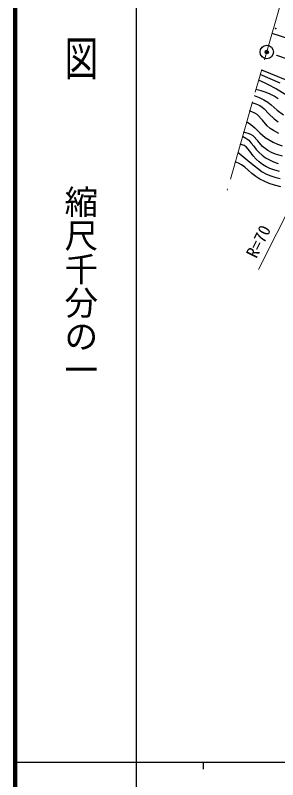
# Model space of a CAD drawing. Units: millimetres, scale not verified. Extents: x 40000 to 680000, y 20000 to 380000.
# Drawn here: x 40000 to 79112, y 202409 to 316304 of the extents above; entities that cross this region are included whole.
import ezdxf
from ezdxf.enums import TextEntityAlignment as Align

# ---------------------------------------------------------------- set-up
doc = ezdxf.new("R2010")
doc.units = ezdxf.units.MM
doc.header["$LTSCALE"] = 1000
doc.header["$PDMODE"] = 32
doc.header["$PDSIZE"] = 500
doc.linetypes.add('CHAIN', pattern=[18.5, 12, -1.5, 3.5, -1.5])
for name, color, linetype, lineweight in [('M-BGD', 7, 'Continuous', 25), ('M-BMK', 2, 'CHAIN', 13), ('M-BMK-SRVR', 3, 'Continuous', 25), ('M-STR-HTXT', 7, 'Continuous', 13), ('M-TTL', 2, 'Continuous', 140), ('M-TTL-BAND', 7, 'Continuous', 25)]:
    doc.layers.add(name, color=color, linetype=linetype, lineweight=lineweight)
doc.layers.add('M-OTRS', color=6, linetype='Continuous')
doc.styles.add('@ＭＳ ゴシック', font='')
doc.styles.add('ＭＳ ゴシック', font='')
doc.styles.get('@ＭＳ ゴシック').set_extended_font_data('@MS Gothic')
doc.styles.get('ＭＳ ゴシック').set_extended_font_data('MS Gothic')

msp = doc.modelspace()

# ---------------------------------------------------------------- linework, layer by layer
at = {"layer": 'M-BGD'}
for p, q in [((78230, 313623), (81181, 312680)), ((76675, 308186), (84313, 305063)), ((76242, 306675), (77600, 306043)), ((79496, 306191), (76474, 307483)), ((76634, 305048), (75841, 305271)), ((77600, 306043), (78931, 305356)), ((78931, 305356), (80331, 304494)), ((75579, 304358), (76335, 304060)), ((77411, 304796), (76634, 305048)), ((78010, 304554), (77411, 304796)), ((78579, 304258), (78010, 304554)), ((79174, 303851), (78579, 304258)), ((75276, 303298), (75830, 303134)), ((75830, 303134), (76361, 302914)), ((76335, 304060), (77067, 303707)), ((77067, 303707), (77616, 303354)), ((77616, 303354), (78141, 302943)), ((75093, 301992), (74921, 302057)), ((75254, 301929), (75093, 301992)), ((75684, 301737), (75254, 301929)), ((76361, 302914), (76732, 302675)), ((76732, 302675), (77070, 302385)), ((77070, 302385), (77799, 301623)), ((78141, 302943), (79031, 302175)), ((79031, 302175), (79961, 301452)), ((76069, 301501), (75684, 301737)), ((76833, 300684), (76069, 301501)), ((77564, 299812), (76833, 300684)), ((77799, 301623), (78573, 300900)), ((78573, 300900), (79181, 300446)), ((74479, 300497), (75109, 300044)), ((75109, 300044), (75708, 299538)), ((77993, 299445), (77564, 299812)), ((74368, 298801), (74028, 298898)), ((74700, 298695), (74368, 298801)), ((75099, 298533), (74700, 298695)), ((75460, 298321), (75099, 298533)), ((75708, 299538), (76458, 298805)), ((76458, 298805), (77251, 298115)), ((78460, 299125), (77993, 299445)), ((79290, 298668), (78460, 299125)), ((73857, 298289), (74345, 298006)), ((74345, 298006), (74791, 297676)), ((74791, 297676), (75177, 297268)), ((75177, 297268), (75529, 296807)), ((76156, 297575), (75460, 298321)), ((76822, 296767), (76156, 297575)), ((77251, 298115), (77817, 297728)), ((77817, 297728), (78418, 297391)), ((78418, 297391), (79075, 297091)), ((73661, 297066), (73524, 297109)), ((73798, 297021), (73661, 297066)), ((74133, 296886), (73798, 297021)), ((74432, 296702), (74133, 296886)), ((74971, 296052), (74432, 296702)), ((75529, 296807), (75914, 296301)), ((75914, 296301), (76344, 295836)), ((77217, 296433), (76822, 296767)), ((77643, 296152), (77217, 296433)), ((78210, 295862), (77643, 296152)), ((79075, 297091), (79764, 296844)), ((73180, 295891), (74967, 294405)), ((75478, 295345), (74971, 296052)), ((75892, 294877), (75478, 295345)), ((76344, 295836), (76800, 295439)), ((76800, 295439), (77303, 295082)), ((77303, 295082), (77885, 294747)), ((78800, 295628), (78210, 295862)), ((79846, 295317), (78800, 295628)), ((73271, 294284), (72783, 294483)), ((73724, 294047), (73271, 294284)), ((74235, 293671), (73724, 294047)), ((74967, 294405), (76796, 292961)), ((76336, 294463), (75892, 294877)), ((76823, 294092), (76336, 294463)), ((77336, 293776), (76823, 294092)), ((77885, 294747), (78498, 294463)), ((78498, 294463), (79192, 294211)), ((74707, 293249), (74235, 293671)), ((75266, 292738), (74707, 293249)), ((75853, 292282), (75266, 292738)), ((76796, 292961), (77353, 292663)), ((77920, 293499), (77336, 293776)), ((78535, 293274), (77920, 293499)), ((79391, 293039), (78535, 293274)), ((76455, 291902), (75853, 292282)), ((77089, 291574), (76455, 291902)), ((77842, 291257), (77089, 291574)), ((77353, 292663), (77940, 292420)), ((77940, 292420), (78685, 292184)), ((78685, 292184), (79454, 292005)), ((78609, 290999), (77842, 291257)), ((79557, 290752), (78609, 290999))]:
    msp.add_line(p, q, dxfattribs=at)
for centre, radius in [((78803, 314334), 50), ((77478, 310833), 22.5)]:
    msp.add_circle(centre, radius, dxfattribs=at)
at = {"layer": 'M-BMK'}
msp.add_line((85536, 338998), (71594, 290265), dxfattribs=at)
msp.add_arc((56267, 244124), 70000, 61.27101, 72.3607, dxfattribs=at)
at = {"layer": 'M-BMK-SRVR'}
msp.add_circle((77478, 310833), 1000, dxfattribs=at)
at = {"layer": 'M-OTRS'}
msp.add_point((77478, 310833), dxfattribs=at)
at = {"layer": 'M-STR-HTXT'}
msp.add_line((89913, 305507), (76237, 278452), dxfattribs=at)
at = {"layer": 'M-TTL'}
msp.add_line((40000, 380000), (40000, 20000), dxfattribs=at)
at = {"layer": 'M-TTL-BAND'}
for p, q in [((58000, 370000), (58000, 20000)), ((40000, 205000), (579000, 205000)), ((68000, 205000), (68000, 204000))]:
    msp.add_line(p, q, dxfattribs=at)

# ---------------------------------------------------------------- texts
at = {"layer": 'M-STR-HTXT', "style": 'ＭＳ ゴシック'}
msp.add_text('R=70', height=1833, rotation=63.435, dxfattribs=at).set_placement((76434, 279720), align=Align.BOTTOM_LEFT)
at = {"layer": 'M-TTL-BAND', "style": '@ＭＳ ゴシック', "width": 1.4}
msp.add_text('平  面  図', height=3666, rotation=270, dxfattribs=at).set_placement((49777, 306475), align=Align.MIDDLE_RIGHT)
at = {"layer": 'M-TTL-BAND', "style": '@ＭＳ ゴシック'}
msp.add_text('縮尺千分の一', height=3666, rotation=270, dxfattribs=at).set_placement((49777, 261030), align=Align.MIDDLE_RIGHT)

doc.saveas('drawing.dxf')
